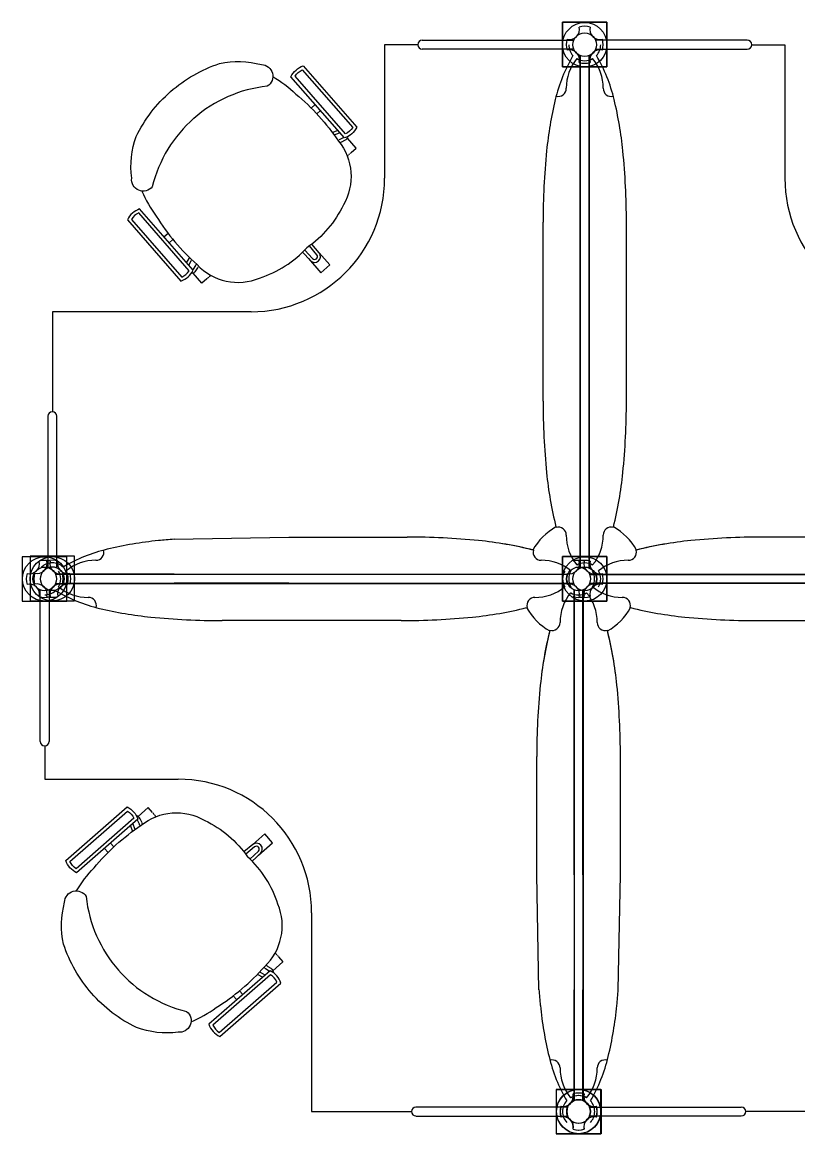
# Model space of a CAD drawing. Header units: centimetres. Extents: x 534 to 2907, y -1306 to 581.
# Drawn here: x 1308.6 to 1540.4, y -1306.2 to -974.5 of the extents above; entities that cross this region are included whole.
import ezdxf

# ---------------------------------------------------------------- set-up
doc = ezdxf.new("R2010")
doc.units = ezdxf.units.CM
doc.linetypes.add('CACHE', pattern=[0.375, 0.25, -0.125])
doc.layers.add('layer_1', color=175, linetype='Continuous')
doc.layers.add('layer_2', color=251, linetype='Continuous')

msp = doc.modelspace()

# ---------------------------------------------------------------- linework, layer by layer
at = {"layer": 'layer_1'}
for p, q in [((1416.72, -981.22), (1416.72, -1021.06)), ((1427.95, -979.9), (1473.24, -979.9)), ((1525, -979.9), (1479.71, -979.9)), ((1536.23, -981.22), (1536.23, -1021.06)), ((1473.24, -982.55), (1427.95, -982.55)), ((1475.15, -1137.34), (1475.15, -984.5)), ((1475.15, -984.5), (1475.15, -1137.34)), ((1477.8, -984.5), (1477.8, -1137.34)), ((1477.8, -1137.34), (1477.8, -984.5)), ((1479.71, -982.55), (1525, -982.55)), ((1396.04, -999.06), (1394.83, -1000.12)), ((1397.61, -1000.86), (1396.49, -1001.84)), ((1350.87, -1038.55), (1352.08, -1037.49)), ((1352.44, -1040.35), (1353.56, -1039.36)), ((1376.88, -1060.9), (1317.54, -1060.9)), ((1317.54, -1060.9), (1317.54, -1090.73)), ((1316.21, -1092.05), (1316.21, -1137.34)), ((1318.86, -1137.34), (1318.86, -1092.05)), ((1471.38, -1139.29), (1318.53, -1139.29)), ((1353.91, -1139.25), (1320.81, -1139.25)), ((1477.93, -1139.29), (1630.77, -1139.29)), ((1479.75, -1139.25), (1599.08, -1139.25)), ((1313.93, -1189.14), (1313.93, -1143.85)), ((1316.58, -1143.85), (1316.58, -1189.14)), ((1318.53, -1141.94), (1471.38, -1141.94)), ((1320.81, -1141.9), (1353.91, -1141.9)), ((1388.18, -1141.9), (1473.2, -1141.9)), ((1473.29, -1143.89), (1473.29, -1263.22)), ((1473.37, -1228.91), (1473.37, -1143.89)), ((1475.94, -1228.91), (1475.94, -1143.89)), ((1476.01, -1143.89), (1476.01, -1263.22)), ((1630.77, -1141.94), (1477.93, -1141.94)), ((1564.77, -1141.9), (1479.75, -1141.9)), ((1315.26, -1200.37), (1355.1, -1200.37)), ((1334.9, -1219.48), (1335.88, -1220.6)), ((1333.1, -1221.05), (1334.16, -1222.26)), ((1394.94, -1240.21), (1394.94, -1299.55)), ((1374.38, -1264.65), (1373.4, -1263.53)), ((1473.29, -1263.18), (1473.29, -1296.28)), ((1473.37, -1296.28), (1473.37, -1263.18)), ((1475.94, -1296.28), (1475.94, -1263.18)), ((1476.01, -1263.18), (1476.01, -1296.28)), ((1372.59, -1266.22), (1371.53, -1265.01)), ((1394.94, -1299.55), (1424.76, -1299.55)), ((1471.38, -1298.23), (1426.09, -1298.23)), ((1477.93, -1298.23), (1523.22, -1298.23)), ((1554.37, -1299.55), (1524.54, -1299.55)), ((1426.09, -1300.88), (1471.38, -1300.88)), ((1523.22, -1300.88), (1477.93, -1300.88))]:
    msp.add_line(p, q, dxfattribs=at)
at = {"layer": 'layer_1', "linetype": 'Continuous'}
for p, q in [((1426.62, -981.22), (1416.72, -981.22)), ((1526.33, -981.22), (1536.23, -981.22)), ((1388.18, -1141.9), (1353.91, -1141.9)), ((1315.26, -1190.47), (1315.26, -1200.37)), ((1473.37, -1228.91), (1473.37, -1263.18)), ((1475.94, -1228.91), (1475.94, -1263.18))]:
    msp.add_line(p, q, dxfattribs=at)
for points in [[(1483.1, -974.51), (1483.1, -987.84), (1469.85, -987.84), (1469.85, -974.51)], [(1469.85, -974.51), (1469.85, -987.84), (1483.1, -987.84), (1483.1, -974.51)], [(1308.55, -1147.24), (1321.88, -1147.24), (1321.88, -1133.99), (1308.55, -1133.99)], [(1310.91, -1133.87), (1310.91, -1147.2), (1324.16, -1147.2), (1324.16, -1133.87)], [(1483.1, -1133.91), (1483.1, -1147.24), (1469.85, -1147.24), (1469.85, -1133.91)], [(1469.85, -1133.91), (1469.85, -1147.24), (1483.1, -1147.24), (1483.1, -1133.91)], [(1467.91, -1306.18), (1481.24, -1306.18), (1481.24, -1292.93), (1467.91, -1292.93)], [(1481.4, -1306.18), (1468.07, -1306.18), (1468.07, -1292.93), (1481.4, -1292.93)]]:
    msp.add_lwpolyline(points, close=True, dxfattribs=at)
at = {"layer": 'layer_1'}
for points in [[(1359.83, -1003.16, 0.155221), (1347.39, -1023.6, -0.75956), (1341.23, -1021.03, -0.12086), (1342.6, -1008.61, -0.103151), (1352.85, -995.23, -0.103151), (1367.48, -986.86, -0.12086), (1379.97, -987.17, -0.75956), (1381.69, -993.61, 0.155221), (1359.77, -1003.21)], [(1383.39, -990.72, -0.057489), (1390.24, -995.94, -0.071475), (1402.95, -1009.97, -0.311745), (1404.42, -1029.01, -0.130308), (1393.55, -1041.79)], [(1402.8, -1006.79), (1401.43, -1007.33, -0.491323)], [(1403.43, -1007.51), (1402.05, -1008.05, -0.491323)], [(1403.3, -1009.48), (1404.49, -1008.93, 0.040993), (1404.61, -1008.86)], [(1403.92, -1010.19), (1404.87, -1009.75, 0.22938), (1405.84, -1008.56)], [(1344.29, -1024.9, 0.057489), (1348.55, -1032.38, 0.071475), (1360.76, -1046.85, 0.311745), (1379.43, -1050.85, 0.130308), (1393.55, -1041.79)], [(1392.25, -1043.13), (1394.57, -1045.63, 0.971301), (1397.21, -1043.32), (1395.05, -1040.69, -0.491323)], [(1392.89, -1042.49), (1395.23, -1045.02, 0.971301), (1396.52, -1043.89), (1394.33, -1041.23, -0.491323)], [(1357.63, -1046.29), (1358.37, -1044.97, 0.491323)], [(1358.26, -1047), (1358.99, -1045.69, 0.491323)], [(1360.86, -1047.82), (1360.3, -1048.7, -0.230699), (1358.99, -1049.51)], [(1360.25, -1047.12), (1359.54, -1048.22, -0.049806), (1359.44, -1048.35)], [(1324.76, -1233.7, -0.057489), (1329.98, -1226.85, -0.071475), (1344.01, -1214.14, -0.311745), (1363.05, -1212.67, -0.130308), (1375.83, -1223.54)], [(1341.55, -1213.66), (1342.09, -1215.04, -0.491323)], [(1344.22, -1213.17), (1343.78, -1212.22, 0.22938), (1342.6, -1211.25)], [(1343.52, -1213.79), (1342.97, -1212.6, 0.040993), (1342.9, -1212.48)], [(1340.83, -1214.29), (1341.37, -1215.66, -0.491323)], [(1377.17, -1224.84), (1379.66, -1222.52, 0.971301), (1377.36, -1219.88), (1374.73, -1222.04, -0.491323)], [(1376.53, -1224.2), (1379.06, -1221.86, 0.971301), (1377.93, -1220.57), (1375.27, -1222.76, -0.491323)], [(1358.94, -1272.8, 0.057489), (1366.42, -1268.54, 0.071475), (1380.89, -1256.33, 0.311745), (1384.89, -1237.66, 0.130308), (1375.83, -1223.54)], [(1337.19, -1257.26, 0.155221), (1357.64, -1269.7, -0.75956), (1355.07, -1275.86, -0.12086), (1342.65, -1274.49, -0.103151), (1329.27, -1264.24, -0.103151), (1320.9, -1249.61, -0.12086), (1321.21, -1237.12, -0.75956), (1327.65, -1235.4, 0.155221), (1337.25, -1257.32)], [(1381.16, -1256.84), (1382.26, -1257.55, -0.049806), (1382.39, -1257.65)], [(1381.86, -1256.23), (1382.74, -1256.79, -0.230699), (1383.54, -1258.1)], [(1380.32, -1259.46), (1379.01, -1258.72, 0.491323)], [(1381.04, -1258.83), (1379.72, -1258.1, 0.491323)]]:
    msp.add_lwpolyline(points, format="xyb", dxfattribs=at)
for points in [[(1408.43, -1005.81, -0.207753), (1404.75, -1009.03), (1388.78, -990.76, -0.207753), (1392.46, -987.54)], [(1355.9, -1051.73, 0.207753), (1359.58, -1048.51), (1343.61, -1030.24, 0.207753), (1339.93, -1033.46)], [(1339.85, -1208.66, -0.207753), (1343.06, -1212.34), (1324.79, -1228.31, -0.207753), (1321.58, -1224.63)], [(1385.77, -1261.19, 0.207753), (1382.55, -1257.51), (1364.28, -1273.48, 0.207753), (1367.5, -1277.16)]]:
    msp.add_lwpolyline(points, format="xyb", close=True, dxfattribs=at)
at = {"layer": 'layer_1', "linetype": 'CACHE'}
for points in [[(1401.43, -1007.33), (1401.16, -1007.44, -0.491323)], [(1402.05, -1008.05), (1401.7, -1008.19, -0.491323)], [(1402.78, -1009.72), (1403.3, -1009.48, 0.971301)], [(1403.33, -1010.46), (1403.92, -1010.19, 0.971301)], [(1358.37, -1044.97), (1358.49, -1044.74, 0.491323)], [(1358.99, -1045.69), (1359.16, -1045.39, 0.491323)], [(1360.54, -1046.66), (1360.25, -1047.12, -0.971301)], [(1361.19, -1047.3), (1360.86, -1047.82, -0.971301)], [(1343.76, -1214.31), (1343.52, -1213.79, 0.971301)], [(1344.5, -1213.76), (1344.22, -1213.17, 0.971301)], [(1341.37, -1215.66), (1341.48, -1215.94, -0.491323)], [(1342.09, -1215.04), (1342.22, -1215.39, -0.491323)], [(1380.7, -1256.55), (1381.16, -1256.84, -0.971301)], [(1381.34, -1255.9), (1381.86, -1256.23, -0.971301)], [(1379.01, -1258.72), (1378.78, -1258.6, 0.491323)], [(1379.72, -1258.1), (1379.42, -1257.93, 0.491323)]]:
    msp.add_lwpolyline(points, format="xyb", dxfattribs=at)
at = {"layer": 'layer_1'}
for points in [[(1406.75, -1013.42), (1408.24, -1012.12), (1405.61, -1009.1)], [(1394.05, -1045.04), (1397.73, -1049.25), (1400.36, -1046.95), (1397.2, -1043.32)], [(1363.69, -1051.06), (1362.2, -1052.36), (1359.56, -1049.35)], [(1347.46, -1210.34), (1346.15, -1208.85), (1343.14, -1211.48)], [(1379.08, -1223.04), (1383.29, -1219.36), (1380.98, -1216.73), (1377.36, -1219.89)], [(1385.1, -1253.4), (1386.4, -1254.89), (1383.39, -1257.53)]]:
    msp.add_lwpolyline(points, dxfattribs=at)
at = {"layer": 'layer_1', "linetype": 'CACHE'}
for points in [[(1405.45, -1014.2), (1405.63, -1014.4), (1406.75, -1013.42)], [(1364.69, -1049.94), (1364.81, -1050.08), (1363.69, -1051.06)], [(1348.23, -1211.64), (1348.44, -1211.46), (1347.46, -1210.34)], [(1383.98, -1252.4), (1384.12, -1252.28), (1385.1, -1253.4)]]:
    msp.add_lwpolyline(points, dxfattribs=at)
at = {"layer": 'layer_1'}
for centre, radius, start, end in [((1427.95, -981.22), 1.32, 90, 270), ((1525, -981.22), 1.32, 270, 90), ((1317.54, -1092.05), 1.32, 0, 180), ((1317.54, -1092.05), 1.32, 0, 180), ((1317.54, -1140.62), 3.53, 67.9757, 112.0243), ((1317.54, -1140.58), 3.53, 337.9757, 22.0243), ((1315.26, -1189.14), 1.32, 180, 0), ((1474.62, -1299.55), 3.53, 67.9757, 112.0243), ((1474.69, -1299.55), 3.53, 67.9757, 112.0243), ((1426.09, -1299.55), 1.32, 90, 270), ((1426.09, -1299.55), 1.32, 90, 270), ((1474.65, -1299.55), 3.53, 157.9757, 202.0243), ((1474.65, -1299.55), 3.53, 337.9757, 22.0243), ((1523.22, -1299.55), 1.32, 270, 90), ((1523.22, -1299.55), 1.32, 270, 90)]:
    msp.add_arc(centre, radius, start, end, dxfattribs=at)
at = {"layer": 'layer_1', "linetype": 'Continuous'}
for centre, start, end in [((1376.88, -1021.06), 270, 0), ((1576.07, -1021.06), 180, 270), ((1355.1, -1240.21), 0, 90)]:
    msp.add_arc(centre, 39.84, start, end, dxfattribs=at)
at = {"layer": 'layer_2', "linetype": 'Continuous'}
for p, q in [((1464.02, -1087.6), (1464.02, -1034.2)), ((1488.93, -1087.6), (1488.93, -1034.2)), ((1353.91, -1128.77), (1388.18, -1128.13)), ((1388.18, -1128.13), (1423.5, -1128.13)), ((1388.18, -1128.13), (1423.5, -1128.13)), ((1564.77, -1128.13), (1529.45, -1128.13)), ((1564.77, -1128.13), (1529.45, -1128.13)), ((1421.64, -1153.07), (1368.24, -1153.07)), ((1527.67, -1153.07), (1581.07, -1153.07)), ((1462.17, -1228.91), (1462.17, -1193.6)), ((1462.17, -1228.91), (1462.17, -1193.6)), ((1487.14, -1228.91), (1487.14, -1193.6)), ((1487.14, -1228.91), (1487.14, -1193.6)), ((1462.81, -1263.18), (1462.17, -1228.91)), ((1486.5, -1263.18), (1487.14, -1228.91))]:
    msp.add_line(p, q, dxfattribs=at)
for points in [[(1407.22, -1005.94, -0.143707), (1405.05, -1007.85), (1389.99, -990.63, -0.143707), (1392.17, -988.72)], [(1356.19, -1050.55, 0.143707), (1358.37, -1048.65), (1343.32, -1031.42, 0.143707), (1341.14, -1033.33)], [(1339.98, -1209.87, -0.143707), (1341.89, -1212.04), (1324.66, -1227.1, -0.143707), (1322.76, -1224.92)], [(1384.59, -1260.9, 0.143707), (1382.68, -1258.72), (1365.46, -1273.77, 0.143707), (1367.36, -1275.95)]]:
    msp.add_lwpolyline(points, format="xyb", close=True, dxfattribs=at)
for centre, radius in [((1476.47, -981.22), 6.62), ((1476.47, -981.22), 6.62), ((1476.47, -981.22, 89.18), 3.53), ((1476.47, -981.22, 89.18), 3.53), ((1315.26, -1140.62), 6.62), ((1317.54, -1140.58), 6.62), ((1476.47, -1140.62), 6.62), ((1476.47, -1140.62), 6.62), ((1315.26, -1140.62, 89.18), 3.53), ((1317.54, -1140.58), 3.53), ((1474.65, -1140.62), 3.53), ((1474.65, -1140.62), 3.53), ((1476.47, -1140.62), 3.53), ((1476.47, -1140.62), 3.53), ((1474.62, -1299.55), 6.62), ((1474.69, -1299.55), 6.62), ((1474.62, -1299.55), 3.53), ((1474.69, -1299.55), 3.53)]:
    msp.add_circle(centre, radius, dxfattribs=at)
for centre, radius, start, end in [((1471.89, -976.64), 3.04, 256.8555, 13.1445), ((1471.89, -976.64), 3.04, 256.8555, 13.1445), ((1476.47, -981.22), 5.52, 72.8771, 107.1229), ((1476.47, -981.22), 5.52, 72.8771, 107.1229), ((1481.06, -976.64), 3.04, 166.8555, 283.1445), ((1481.06, -976.64), 3.04, 166.8555, 283.1445), ((1476.47, -981.22), 5.52, 162.8771, 197.1229), ((1476.47, -981.22), 5.52, 162.8771, 197.1229), ((1476.47, -981.22), 4.77, 180, 222.5131), ((1476.47, -981.22), 4.77, 317.4869, 0), ((1476.47, -981.22), 5.52, 342.8771, 17.1229), ((1476.47, -981.22), 5.52, 342.8771, 17.1229), ((1515.16, -1009.04), 48.84, 149.7656, 166.4729), ((1471.89, -985.8), 3.04, 346.8555, 103.1445), ((1471.89, -985.8), 3.04, 346.8555, 103.1445), ((1481.06, -985.8), 3.04, 76.8555, 193.1445), ((1481.06, -985.8), 3.04, 76.8555, 193.1445), ((1437.79, -1009.04), 48.84, 13.5271, 30.2344), ((1484.56, -994.07), 13.6, 140.2115, 180.686), ((1476.47, -981.22), 4.77, 240.344, 270), ((1476.47, -981.22), 4.77, 240.344, 270), ((1476.47, -981.22), 5.52, 252.8771, 287.1229), ((1476.47, -981.22), 5.52, 252.8771, 287.1229), ((1476.47, -981.22), 4.77, 270, 299.656), ((1476.47, -981.22), 4.77, 270, 299.656), ((1468.39, -994.07), 13.6, 359.314, 39.7885), ((1468.58, -994.26), 2.38, 254.3064, 0.686), ((1484.37, -994.26), 2.38, 179.314, 285.6936), ((1577.92, -1024.14), 113.39, 166.471, 174.3084), ((1375.03, -1024.14), 113.39, 5.6916, 13.529), ((1678.87, -1034.2), 214.85, 174.3084, 180), ((1274.08, -1034.2), 214.85, 0, 5.6916), ((1678.87, -1087.6), 214.85, 180, 185.6916), ((1678.87, -1087.6), 214.85, 180, 185.6916), ((1274.08, -1087.6), 214.85, 354.3084, 0), ((1274.08, -1087.6), 214.85, 354.3084, 0), ((1577.02, -1097.78), 112.49, 185.6759, 194.0508), ((1375.93, -1097.78), 112.49, 345.9492, 354.3241), ((1476.47, -1140.58), 17.7, 118.9776, 151.0224), ((1468.58, -1127.54), 2.38, 359.314, 105.6936), ((1484.56, -1127.73), 13.6, 179.314, 219.9273), ((1468.39, -1127.73), 13.6, 320.0727, 0.686), ((1484.37, -1127.54), 2.38, 74.3064, 180.686), ((1476.47, -1140.58), 17.7, 28.9776, 61.0224), ((1360.45, -1242.02), 113.39, 95.6916, 103.529), ((1370.52, -1342.97), 214.85, 94.4325, 95.6916), ((1370.52, -1342.97), 214.85, 94.4325, 95.6916), ((1423.5, -1342.97), 214.85, 84.3084, 90), ((1423.5, -1342.97), 214.85, 84.3084, 90), ((1433.72, -1240.82), 112.19, 75.8501, 84.3294), ((1433.68, -1241.12), 112.49, 75.9492, 84.3241), ((1519.23, -1240.82), 112.19, 95.6706, 104.1499), ((1519.27, -1241.12), 112.49, 95.6759, 104.0508), ((1529.45, -1342.97), 214.85, 90, 95.6916), ((1529.45, -1342.97), 214.85, 90, 95.6916), ((1345.35, -1179.26), 48.84, 103.5271, 120.2344), ((1330.57, -1132.69), 2.38, 269.314, 15.6936), ((1463.44, -1132.69), 2.38, 164.3064, 270.686), ((1489.51, -1132.69), 2.38, 269.314, 15.6936), ((1310.68, -1136.03), 3.04, 256.8555, 13.1445), ((1312.95, -1135.99), 3.04, 256.8555, 13.1445), ((1315.26, -1140.62), 5.52, 72.8771, 107.1229), ((1317.54, -1140.58), 4.77, 90, 132.5131), ((1317.54, -1140.58), 5.52, 72.8771, 107.1229), ((1319.84, -1136.03), 3.04, 166.8555, 283.1445), ((1317.54, -1140.58), 4.77, 47.4869, 90), ((1322.12, -1135.99), 3.04, 166.8555, 283.1445), ((1330.38, -1148.67), 13.6, 89.314, 129.7885), ((1463.63, -1148.67), 13.6, 50.1323, 90.686), ((1471.89, -1136.03), 3.04, 256.8555, 13.1445), ((1471.89, -1136.03), 3.04, 256.8555, 13.1445), ((1474.65, -1140.62), 5.52, 72.8771, 107.1229), ((1474.65, -1140.62), 5.52, 72.8771, 107.1229), ((1476.47, -1140.62), 4.77, 90, 119.656), ((1476.47, -1140.62), 4.77, 90, 119.3645), ((1476.47, -1140.62), 5.52, 72.8771, 107.1229), ((1476.47, -1140.62), 5.52, 72.8771, 107.1229), ((1479.24, -1136.03), 3.04, 166.8555, 283.1445), ((1479.24, -1136.03), 3.04, 166.8555, 283.1445), ((1476.47, -1140.62), 4.77, 60.6355, 90), ((1476.47, -1140.62), 4.77, 60.344, 90), ((1481.06, -1136.03), 3.04, 166.8555, 283.1445), ((1481.06, -1136.03), 3.04, 166.8555, 283.1445), ((1489.32, -1148.67), 13.6, 89.314, 129.8677), ((1315.26, -1140.62), 5.52, 162.8771, 197.1229), ((1317.54, -1140.58), 5.52, 162.8771, 197.1229), ((1315.26, -1140.62), 4.77, 0, 29.656), ((1315.26, -1140.62), 4.77, 330.344, 0), ((1315.26, -1140.62), 5.52, 342.8771, 17.1229), ((1317.54, -1140.58), 4.77, 0, 29.656), ((1317.54, -1140.58), 4.77, 330.344, 0), ((1317.54, -1140.58), 5.52, 342.8771, 17.1229), ((1474.65, -1140.62), 4.77, 150.344, 180), ((1474.65, -1140.62), 4.77, 180, 209.3645), ((1476.47, -1140.62), 5.52, 162.8771, 197.1229), ((1476.47, -1140.62), 5.52, 162.8771, 197.1229), ((1476.47, -1140.62), 4.77, 149.9952, 180), ((1476.47, -1140.62), 4.77, 180, 209.656), ((1474.65, -1140.62), 4.77, 0, 29.656), ((1474.65, -1140.62), 4.77, 330.6355, 0), ((1474.65, -1140.62), 5.52, 342.8771, 17.1229), ((1474.65, -1140.62), 5.52, 342.8771, 17.1229), ((1476.47, -1140.62), 4.77, 0, 30.0048), ((1476.47, -1140.62), 4.77, 330.344, 0), ((1476.47, -1140.62), 5.52, 342.8771, 17.1229), ((1476.47, -1140.62), 5.52, 342.8771, 17.1229), ((1310.68, -1145.2), 3.04, 346.8555, 103.1445), ((1312.95, -1145.16), 3.04, 346.8555, 103.1445), ((1315.26, -1140.62), 4.77, 270, 312.5131), ((1319.84, -1145.2), 3.04, 76.8555, 193.1445), ((1343.07, -1101.93), 48.84, 239.7656, 256.4729), ((1322.12, -1145.16), 3.04, 76.8555, 193.1445), ((1328.1, -1132.53), 13.6, 230.2115, 270.686), ((1461.77, -1132.53), 13.6, 269.314, 309.9273), ((1471.89, -1145.2), 3.04, 346.8555, 103.1445), ((1471.89, -1145.2), 3.04, 346.8555, 103.1445), ((1479.24, -1145.2), 3.04, 76.8555, 193.1445), ((1479.24, -1145.2), 3.04, 76.8555, 193.1445), ((1481.06, -1145.2), 3.04, 76.8555, 193.1445), ((1481.06, -1145.2), 3.04, 76.8555, 193.1445), ((1487.54, -1132.53), 13.6, 230.0727, 270.686), ((1315.26, -1140.62), 5.52, 252.8771, 287.1229), ((1317.54, -1140.58), 5.52, 252.8771, 287.1229), ((1328.3, -1148.51), 2.38, 344.3064, 90.686), ((1461.58, -1148.51), 2.38, 89.314, 195.6936), ((1482.71, -1153.46), 13.6, 140.1323, 180.686), ((1474.65, -1140.62), 4.77, 239.9952, 270), ((1474.65, -1140.62), 4.77, 240.344, 270), ((1474.65, -1140.62), 5.52, 252.8771, 287.1229), ((1474.65, -1140.62), 5.52, 252.8771, 287.1229), ((1474.65, -1140.62), 4.77, 270, 300.0048), ((1474.65, -1140.62), 4.77, 270, 299.656), ((1476.47, -1140.62), 5.52, 252.8771, 287.1229), ((1476.47, -1140.62), 5.52, 252.8771, 287.1229), ((1466.6, -1153.46), 13.6, 359.314, 39.8677), ((1487.73, -1148.51), 2.38, 344.3064, 90.686), ((1358.18, -1039.17), 113.39, 256.471, 264.3084), ((1431.82, -1040.07), 112.49, 275.6759, 284.0508), ((1474.62, -1140.62), 17.7, 208.9776, 241.0224), ((1474.69, -1140.62), 17.7, 298.9776, 331.0224), ((1517.49, -1040.07), 112.49, 255.9492, 264.3241), ((1368.24, -938.22), 214.85, 264.3084, 270), ((1421.64, -938.22), 214.85, 270, 275.6916), ((1421.64, -938.22), 214.85, 270, 275.6916), ((1466.72, -1153.65), 2.38, 254.3064, 0.686), ((1482.58, -1153.65), 2.38, 179.314, 285.6936), ((1527.67, -938.22), 214.85, 264.3084, 270), ((1527.67, -938.22), 214.85, 264.3084, 270), ((1574.86, -1183.37), 112.19, 165.8501, 174.3294), ((1575.16, -1183.41), 112.49, 165.9492, 174.3241), ((1374.44, -1183.37), 112.19, 5.6706, 14.1499), ((1374.15, -1183.41), 112.49, 5.6759, 14.0508), ((1677.01, -1193.6), 214.85, 174.3084, 180), ((1677.01, -1193.6), 214.85, 174.3084, 180), ((1272.29, -1193.6), 214.85, 0, 5.6916), ((1272.29, -1193.6), 214.85, 0, 5.6916), ((1677.01, -1246.57), 214.85, 184.4325, 185.6916), ((1677.01, -1246.57), 214.85, 184.4325, 185.6916), ((1272.29, -1246.57), 214.85, 354.3084, 355.5675), ((1272.29, -1246.57), 214.85, 354.3084, 355.5675), ((1576.06, -1256.64), 113.39, 185.6916, 193.529), ((1373.25, -1256.64), 113.39, 346.471, 354.3084), ((1513.3, -1271.74), 48.84, 193.5271, 210.2344), ((1436.01, -1271.74), 48.84, 329.7656, 346.4729), ((1466.72, -1286.52), 2.38, 359.314, 105.6936), ((1482.71, -1286.71), 13.6, 179.314, 219.7885), ((1466.6, -1286.71), 13.6, 320.2115, 0.686), ((1482.58, -1286.52), 2.38, 74.3064, 180.686), ((1470.03, -1294.97), 3.04, 256.8555, 13.1445), ((1470.11, -1294.97), 3.04, 256.8555, 13.1445), ((1474.62, -1299.55), 4.77, 137.4869, 180), ((1474.62, -1299.55), 4.77, 90, 119.656), ((1474.69, -1299.55), 4.77, 90, 119.656), ((1474.62, -1299.55), 5.52, 72.8771, 107.1229), ((1474.69, -1299.55), 5.52, 72.8771, 107.1229), ((1474.62, -1299.55), 4.77, 60.344, 90), ((1474.69, -1299.55), 4.77, 60.344, 90), ((1479.2, -1294.97), 3.04, 166.8555, 283.1445), ((1479.27, -1294.97), 3.04, 166.8555, 283.1445), ((1474.69, -1299.55), 4.77, 0, 42.5131), ((1474.62, -1299.55), 5.52, 162.8771, 197.1229), ((1474.69, -1299.55), 5.52, 162.8771, 197.1229), ((1474.62, -1299.55), 4.77, 180, 222.5131), ((1474.69, -1299.55), 4.77, 317.4869, 0), ((1474.62, -1299.55), 5.52, 342.8771, 17.1229), ((1474.69, -1299.55), 5.52, 342.8771, 17.1229), ((1470.03, -1304.14), 3.04, 346.8555, 103.1445), ((1470.11, -1304.14), 3.04, 346.8555, 103.1445), ((1479.2, -1304.14), 3.04, 76.8555, 193.1445), ((1479.27, -1304.14), 3.04, 76.8555, 193.1445), ((1474.62, -1299.55), 5.52, 252.8771, 287.1229), ((1474.69, -1299.55), 5.52, 252.8771, 287.1229)]:
    msp.add_arc(centre, radius, start, end, dxfattribs=at)

doc.saveas('drawing.dxf')
